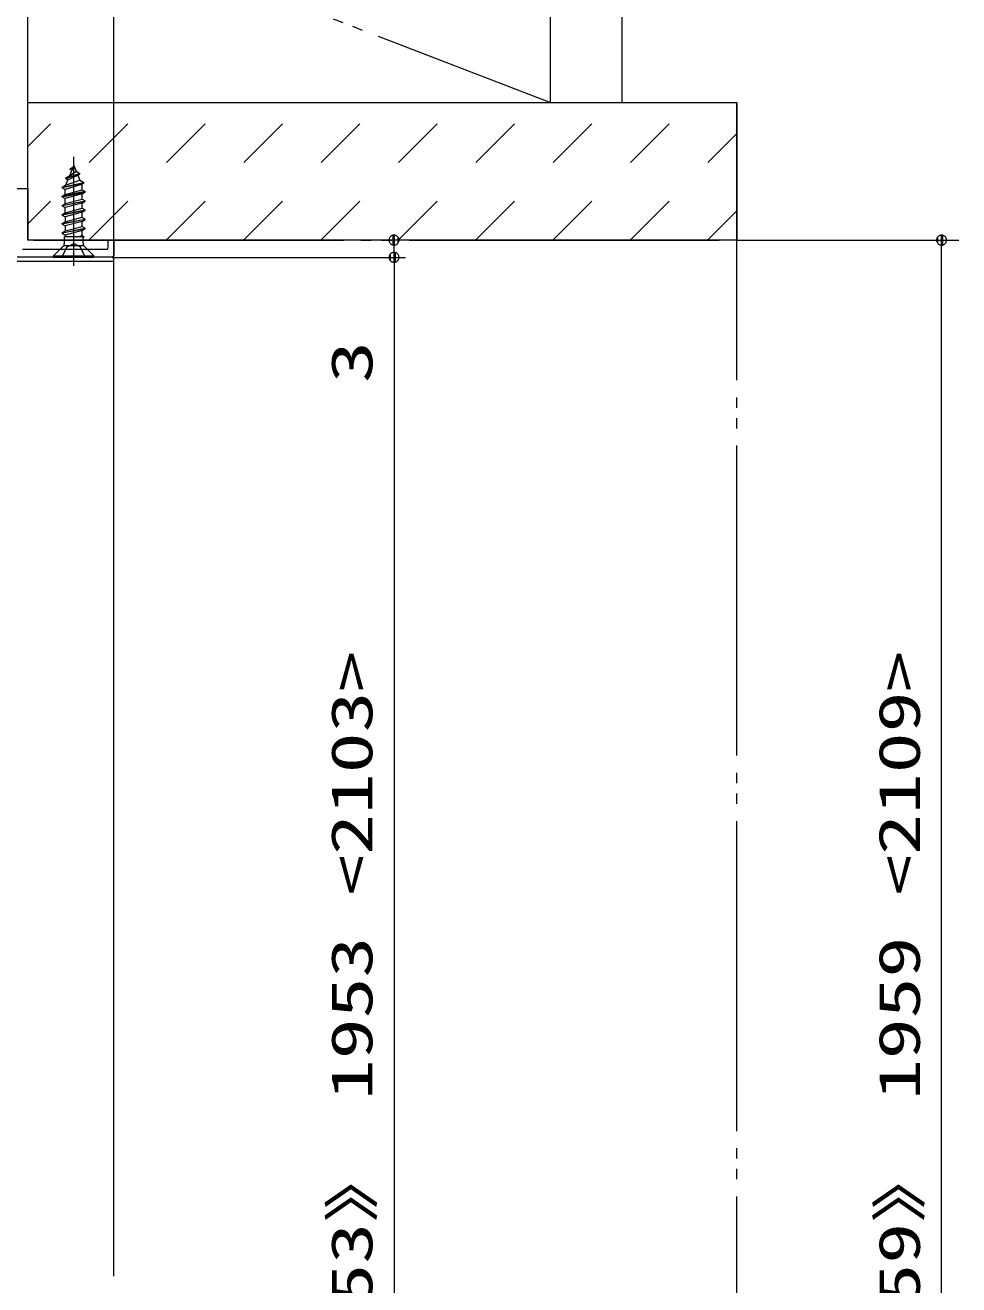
# Model space of a CAD drawing. Units: millimetres on the paper. Extents: x -305 to 305, y -152 to 152.
# Drawn here: x -190.1 to -135.9, y 4.9 to 78 of the extents above; entities that cross this region are included whole.
import ezdxf
from ezdxf.enums import TextEntityAlignment as Align

# ---------------------------------------------------------------- set-up
doc = ezdxf.new("R2010")
doc.units = ezdxf.units.MM
for name, pattern in [('LONG_CHAIN', [21, 18, -1, 1, -1]), ('LONG_DASHED2', [13, 12, -1]), ('LONG_DOUBLE_CHAIN', [21.8, 18, -1, 0.6, -0.6, 0.6, -1])]:
    doc.linetypes.add(name, pattern=pattern)
doc.layers.add('0-1_TV', color=7, linetype='Continuous', lineweight=9)
doc.layers.add('0-2_0', color=7, linetype='Continuous', lineweight=9)
doc.styles.add('ＭＳ ゴシック', font='')
doc.styles.get('ＭＳ ゴシック').set_extended_font_data('MS Gothic')

# ---------------------------------------------------------------- blocks, each defined once
blk = doc.blocks.new('_DOTSMALL')
at = {"layer": '0-2_0'}
for p, q in [((0.0746, 0.1), (-0.0746, 0.1)), ((0.1223, -0.0248), (-0.1223, -0.0248))]:
    blk.add_line(p, q, dxfattribs=at)
for points in [[(0.125, 0), (0.124, 0.0157), (0.1211, 0.0311), (0.1162, 0.046), (0.1095, 0.0602), (0.1011, 0.0735), (0.0911, 0.0856), (0.0797, 0.0963), (0.067, 0.1055), (0.0532, 0.1131), (0.0386, 0.1189), (0.0234, 0.1228), (0.0078, 0.1248), (-0.0078, 0.1248), (-0.0234, 0.1228), (-0.0386, 0.1189), (-0.0532, 0.1131), (-0.067, 0.1055), (-0.0797, 0.0963), (-0.0911, 0.0856), (-0.1011, 0.0735), (-0.1095, 0.0602), (-0.1162, 0.046), (-0.1211, 0.0311), (-0.124, 0.0157), (-0.125, 0), (0, 0)], [(-0.125, 0), (-0.124, -0.0157), (-0.1211, -0.0311), (-0.1162, -0.046), (-0.1095, -0.0602), (-0.1011, -0.0735), (-0.0911, -0.0856), (-0.0797, -0.0963), (-0.067, -0.1055), (-0.0532, -0.1131), (-0.0386, -0.1189), (-0.0234, -0.1228), (-0.0078, -0.1248), (0.0078, -0.1248), (0.0234, -0.1228), (0.0386, -0.1189), (0.0532, -0.1131), (0.067, -0.1055), (0.0797, -0.0963), (0.0911, -0.0856), (0.1011, -0.0735), (0.1095, -0.0602), (0.1162, -0.046), (0.1211, -0.0311), (0.124, -0.0157), (0.125, 0), (0, 0)]]:
    blk.add_lwpolyline(points, close=True, dxfattribs=at)

msp = doc.modelspace()

# ---------------------------------------------------------------- linework, layer by layer
at = {"layer": '0-1_TV'}
for p, q in [((-184.91, 65.531), (-184.91, 109.127)), ((-189.91, 75.197), (-189.91, 100.05)), ((-189.91, 70.965), (-188.591, 72.283)), ((-186.346, 70.038), (-184.101, 72.283)), ((-181.856, 70.038), (-179.611, 72.283)), ((-177.366, 70.038), (-175.121, 72.283)), ((-172.876, 70.038), (-170.631, 72.283)), ((-168.386, 70.038), (-166.14, 72.283)), ((-163.895, 70.038), (-161.65, 72.283)), ((-159.405, 70.038), (-157.16, 72.283)), ((-154.915, 70.038), (-152.67, 72.283)), ((-150.425, 70.038), (-148.743, 71.72)), ((-187.243, 69.867), (-187.492, 69.266)), ((-187.492, 69.266), (-187.101, 69.526)), ((-187.443, 69.671), (-187.287, 69.761)), ((-187.443, 69.637), (-187.443, 69.671)), ((-187.443, 69.637), (-187.358, 69.588)), ((-187.243, 69.867), (-187.101, 69.526)), ((-187.101, 69.526), (-186.893, 69.406)), ((-187.909, 68.611), (-186.659, 68.876)), ((-187.909, 68.577), (-186.659, 68.842)), ((-186.788, 68.768), (-187.734, 68.476)), ((-187.587, 69.037), (-187.717, 68.721)), ((-187.717, 68.721), (-186.886, 69.007)), ((-187.709, 69.107), (-186.893, 69.372)), ((-187.709, 69.141), (-187.492, 69.266)), ((-187.709, 69.107), (-187.587, 69.037)), ((-187.587, 69.037), (-187.01, 69.305)), ((-187.01, 69.305), (-186.893, 69.372)), ((-187.01, 69.305), (-186.886, 69.007)), ((-186.893, 69.372), (-186.893, 69.406)), ((-186.886, 69.007), (-186.659, 68.876)), ((-186.788, 68.768), (-186.659, 68.842)), ((-186.788, 68.768), (-186.751, 68.68)), ((-186.659, 68.842), (-186.659, 68.876)), ((-187.909, 68.611), (-187.717, 68.721)), ((-187.909, 68.577), (-187.909, 68.611)), ((-187.909, 68.577), (-187.734, 68.476)), ((-186.576, 68.346), (-187.909, 68.081)), ((-187.909, 68.047), (-186.576, 68.312)), ((-187.909, 68.081), (-187.734, 68.182)), ((-187.909, 68.047), (-187.909, 68.081)), ((-187.909, 68.047), (-187.734, 67.946)), ((-187.734, 68.182), (-187.734, 68.476)), ((-187.734, 68.182), (-186.751, 68.447)), ((-186.751, 68.211), (-187.734, 67.946)), ((-186.751, 68.447), (-186.751, 68.68)), ((-186.751, 68.447), (-186.576, 68.346)), ((-186.751, 68.211), (-186.576, 68.312)), ((-186.751, 67.917), (-186.751, 68.211)), ((-186.576, 68.312), (-186.576, 68.346)), ((-189.91, 66.475), (-188.591, 67.793)), ((-187.909, 67.551), (-186.576, 67.816)), ((-186.576, 67.782), (-187.909, 67.517)), ((-187.909, 67.551), (-187.734, 67.652)), ((-187.909, 67.517), (-187.909, 67.551)), ((-187.909, 67.517), (-187.734, 67.416)), ((-187.734, 67.652), (-187.734, 67.946)), ((-187.734, 67.652), (-186.751, 67.917)), ((-186.751, 67.681), (-187.734, 67.416)), ((-187.734, 67.122), (-187.734, 67.416)), ((-187.734, 67.122), (-186.751, 67.387)), ((-186.751, 67.917), (-186.576, 67.816)), ((-186.751, 67.681), (-186.576, 67.782)), ((-186.751, 67.387), (-186.751, 67.681)), ((-186.751, 67.387), (-186.576, 67.286)), ((-186.576, 67.782), (-186.576, 67.816)), ((-186.346, 65.548), (-184.101, 67.793)), ((-181.856, 65.548), (-179.611, 67.793)), ((-177.366, 65.548), (-175.121, 67.793)), ((-172.876, 65.548), (-170.631, 67.793)), ((-168.386, 65.548), (-166.14, 67.793)), ((-163.895, 65.548), (-161.65, 67.793)), ((-159.405, 65.548), (-157.16, 67.793)), ((-154.915, 65.548), (-152.67, 67.793)), ((-187.909, 67.021), (-186.576, 67.286)), ((-186.576, 67.252), (-187.909, 66.987)), ((-187.909, 67.021), (-187.734, 67.122)), ((-187.909, 66.987), (-187.909, 67.021)), ((-187.909, 66.987), (-187.734, 66.886)), ((-187.909, 66.491), (-186.576, 66.756)), ((-186.576, 66.722), (-187.909, 66.457)), ((-187.909, 66.491), (-187.734, 66.592)), ((-186.751, 67.151), (-187.734, 66.886)), ((-187.734, 66.886), (-187.734, 66.592)), ((-187.734, 66.592), (-186.751, 66.857)), ((-186.751, 66.621), (-187.734, 66.356)), ((-186.751, 67.151), (-186.576, 67.252)), ((-186.751, 66.857), (-186.751, 67.151)), ((-186.751, 66.857), (-186.576, 66.756)), ((-186.751, 66.621), (-186.576, 66.722)), ((-186.751, 66.327), (-186.751, 66.621)), ((-186.576, 67.252), (-186.576, 67.286)), ((-186.576, 66.722), (-186.576, 66.756)), ((-150.425, 65.548), (-148.743, 67.23)), ((-187.909, 66.457), (-187.909, 66.491)), ((-187.909, 66.457), (-187.734, 66.356)), ((-187.909, 65.961), (-186.576, 66.226)), ((-186.576, 66.192), (-187.909, 65.927)), ((-187.909, 65.961), (-187.734, 66.062)), ((-187.909, 65.927), (-187.909, 65.961)), ((-187.909, 65.927), (-187.734, 65.826)), ((-187.734, 66.356), (-187.734, 66.062)), ((-187.734, 66.062), (-186.751, 66.327)), ((-186.751, 66.091), (-187.734, 65.826)), ((-187.734, 65.826), (-187.734, 65.73)), ((-186.751, 66.327), (-186.576, 66.226)), ((-186.751, 66.091), (-186.576, 66.192)), ((-186.751, 65.797), (-186.751, 66.091)), ((-186.576, 66.192), (-186.576, 66.226)), ((-184.91, 65.534), (-189.91, 65.534)), ((-188.409, 64.617), (-187.866, 65.161)), ((-186.659, 65.201), (-187.826, 65.201)), ((-186.635, 65.73), (-187.788, 65.73)), ((-187.788, 65.349), (-187.788, 65.73)), ((-186.999, 65.73), (-186.751, 65.797)), ((-186.751, 65.797), (-186.635, 65.73)), ((-186.698, 65.349), (-186.698, 65.73)), ((-185.243, 65.101), (-185.243, 65.434)), ((-185.143, 65.534), (-185.01, 65.534)), ((-184.91, 5.367), (-184.91, 65.534)), ((-184.91, 65.434), (-184.91, 64.701)), ((-168.649, 64.531), (-168.649, 65.531)), ((-148.743, 65.531), (-135.866, 65.531)), ((-136.866, -29.799), (-136.866, 65.531)), ((-185.076, 64.534), (-191.11, 64.534)), ((-190.21, 65.001), (-185.343, 65.001)), ((-188.409, 64.534), (-188.409, 64.617)), ((-188.409, 64.617), (-186.076, 64.617)), ((-188.409, 64.534), (-186.076, 64.534)), ((-185.01, 64.531), (-167.983, 64.531)), ((-168.649, 64.531), (-168.65, 64.531)), ((-168.649, 64.531), (-168.649, 56.224)), ((-168.649, 64.531), (-168.649, -28.801))]:
    msp.add_line(p, q, dxfattribs=at)
at = {"layer": '0-1_TV', "linetype": 'LONG_DOUBLE_CHAIN'}
for p, q in [((-159.576, 73.531), (-159.576, 96.182)), ((-155.41, 73.531), (-155.41, 96.182)), ((-189.91, 65.531), (-189.91, 85.197)), ((-189.91, 85.197), (-159.576, 73.531)), ((-189.91, 73.531), (-148.743, 73.531)), ((-148.743, -29.799), (-148.743, 73.531)), ((-189.576, 65.531), (-148.743, 65.531))]:
    msp.add_line(p, q, dxfattribs=at)
at = {"layer": '0-1_TV', "linetype": 'LONG_CHAIN'}
msp.add_line((-187.243, 64.034), (-187.243, 70.366), dxfattribs=at)
at = {"layer": '0-1_TV', "linetype": 'LONG_DASHED2'}
for p, q in [((-187.926, 64.534), (-187.624, 65.139)), ((-187.624, 65.139), (-187.243, 65.342)), ((-186.861, 65.139), (-187.243, 65.342)), ((-186.559, 64.534), (-186.861, 65.139))]:
    msp.add_line(p, q, dxfattribs=at)
at = {"layer": '0-1_TV'}
msp.add_lwpolyline([(-148.743, 65.531), (-189.91, 65.531), (-189.91, 73.531), (-148.743, 73.531)], close=True, dxfattribs=at)
for points in [[(-187.709, 69.107), (-187.709, 69.141), (-186.893, 69.406)], [(-199.41, 68.534), (-189.91, 68.534), (-189.91, 65.534)], [(-190.743, 64.301), (-184.91, 64.301), (-184.91, 65.534)], [(-186.076, 64.534), (-186.076, 64.617), (-186.62, 65.161)], [(-185.25, 65.067), (-185.249, 65.07), (-185.248, 65.073), (-185.247, 65.076), (-185.247, 65.079), (-185.246, 65.082), (-185.245, 65.085), (-185.245, 65.088), (-185.244, 65.091), (-185.244, 65.094), (-185.243, 65.097), (-185.243, 65.101)], [(-185.243, 65.434), (-185.243, 65.437), (-185.242, 65.44), (-185.242, 65.443), (-185.241, 65.446), (-185.241, 65.449), (-185.24, 65.452), (-185.24, 65.455), (-185.239, 65.458), (-185.238, 65.462), (-185.237, 65.465), (-185.236, 65.468), (-185.235, 65.471), (-185.234, 65.473), (-185.233, 65.476), (-185.231, 65.479), (-185.23, 65.482), (-185.228, 65.485), (-185.227, 65.487), (-185.225, 65.49), (-185.224, 65.493), (-185.222, 65.495), (-185.22, 65.498), (-185.218, 65.5), (-185.216, 65.502), (-185.214, 65.505), (-185.212, 65.507), (-185.209, 65.509), (-185.207, 65.511), (-185.204, 65.513), (-185.202, 65.514), (-185.199, 65.516), (-185.197, 65.518), (-185.194, 65.519), (-185.191, 65.521), (-185.188, 65.522), (-185.186, 65.523), (-185.183, 65.525), (-185.18, 65.526), (-185.177, 65.527)], [(-185.177, 65.527), (-185.174, 65.528), (-185.171, 65.529), (-185.168, 65.53), (-185.165, 65.53), (-185.162, 65.531), (-185.158, 65.532), (-185.155, 65.532), (-185.152, 65.533), (-185.149, 65.533), (-185.146, 65.534), (-185.143, 65.534), (-185.143, 65.534)], [(-185.01, 65.534), (-185.007, 65.534), (-185.004, 65.533), (-185.001, 65.533), (-184.997, 65.532), (-184.994, 65.532), (-184.991, 65.531), (-184.988, 65.53), (-184.985, 65.53), (-184.982, 65.529), (-184.979, 65.528), (-184.976, 65.527), (-184.973, 65.526), (-184.97, 65.525), (-184.967, 65.523), (-184.964, 65.522), (-184.962, 65.521), (-184.959, 65.519), (-184.956, 65.518), (-184.954, 65.516), (-184.951, 65.514), (-184.948, 65.513), (-184.946, 65.511), (-184.944, 65.509), (-184.941, 65.507), (-184.939, 65.505), (-184.937, 65.502), (-184.935, 65.5), (-184.933, 65.498), (-184.931, 65.495), (-184.929, 65.493), (-184.928, 65.49), (-184.926, 65.487), (-184.924, 65.485), (-184.923, 65.482), (-184.922, 65.479), (-184.92, 65.476), (-184.919, 65.473), (-184.918, 65.471), (-184.917, 65.468)], [(-184.917, 65.468), (-184.916, 65.465), (-184.915, 65.462), (-184.914, 65.458), (-184.913, 65.455), (-184.913, 65.452), (-184.912, 65.449), (-184.911, 65.446), (-184.911, 65.443), (-184.91, 65.44), (-184.91, 65.437), (-184.91, 65.434), (-184.91, 65.434)], [(-185.343, 65.001), (-185.34, 65.001), (-185.337, 65.001), (-185.334, 65.002), (-185.331, 65.002), (-185.328, 65.003), (-185.325, 65.003), (-185.322, 65.004), (-185.319, 65.005), (-185.315, 65.006), (-185.312, 65.007), (-185.309, 65.008), (-185.306, 65.009), (-185.304, 65.01), (-185.301, 65.011), (-185.298, 65.012), (-185.295, 65.014), (-185.292, 65.015), (-185.289, 65.017), (-185.287, 65.018), (-185.284, 65.02), (-185.282, 65.022), (-185.279, 65.024), (-185.277, 65.026), (-185.275, 65.028), (-185.272, 65.03), (-185.27, 65.032), (-185.268, 65.034), (-185.266, 65.037), (-185.264, 65.039), (-185.263, 65.042), (-185.261, 65.044), (-185.259, 65.047), (-185.258, 65.05), (-185.256, 65.052), (-185.255, 65.055), (-185.254, 65.058), (-185.252, 65.061), (-185.251, 65.064), (-185.25, 65.067)], [(-185.02, 64.546), (-185.025, 64.544), (-185.03, 64.543), (-185.035, 64.541), (-185.041, 64.54), (-185.046, 64.539), (-185.051, 64.538), (-185.056, 64.537), (-185.061, 64.536), (-185.066, 64.535), (-185.071, 64.534), (-185.076, 64.534), (-185.076, 64.534)], [(-184.91, 64.701), (-184.91, 64.695), (-184.911, 64.69), (-184.912, 64.685), (-184.913, 64.68), (-184.913, 64.675), (-184.915, 64.67), (-184.916, 64.665), (-184.917, 64.66), (-184.918, 64.654), (-184.92, 64.649), (-184.922, 64.644), (-184.923, 64.639), (-184.925, 64.635), (-184.927, 64.63), (-184.93, 64.625), (-184.932, 64.62), (-184.934, 64.616), (-184.937, 64.611), (-184.94, 64.607), (-184.942, 64.602), (-184.945, 64.598), (-184.948, 64.594), (-184.952, 64.59), (-184.955, 64.586), (-184.959, 64.583), (-184.962, 64.579), (-184.966, 64.576), (-184.97, 64.573), (-184.974, 64.569), (-184.978, 64.566), (-184.983, 64.564), (-184.987, 64.561), (-184.992, 64.558), (-184.996, 64.556), (-185.001, 64.554), (-185.006, 64.551), (-185.01, 64.549), (-185.015, 64.548), (-185.02, 64.546)]]:
    msp.add_lwpolyline(points, dxfattribs=at)
for centre, start, end in [((-188.054, 65.349), 315, 0), ((-186.431, 65.349), 180, 225)]:
    msp.add_arc(centre, 0.267, start, end, dxfattribs=at)

# ---------------------------------------------------------------- block references
at = {"layer": '0-1_TV', "xscale": 2.32, "yscale": 2.32}
for p, rotation in [((-168.649, 65.531), 270), ((-136.866, 65.531), 90), ((-168.649, 64.531), 90), ((-168.649, 64.531), 90)]:
    msp.add_blockref('_DOTSMALL', p, dxfattribs=dict(at, rotation=rotation))

# ---------------------------------------------------------------- texts
at = {"layer": '0-1_TV', "style": 'ＭＳ ゴシック'}
for s, width, p in [('3', 1.5, (-169.187, 57.224)), ('《1853》 1953 <2103>', 1.45, (-169.187, -5.779)), ('《1859》 1959 <2109>', 1.45, (-137.403, -5.778))]:
    msp.add_text(s, height=2.405, rotation=90, dxfattribs=dict(at, width=width)).set_placement(p, align=Align.BOTTOM_LEFT)

doc.saveas('drawing.dxf')
